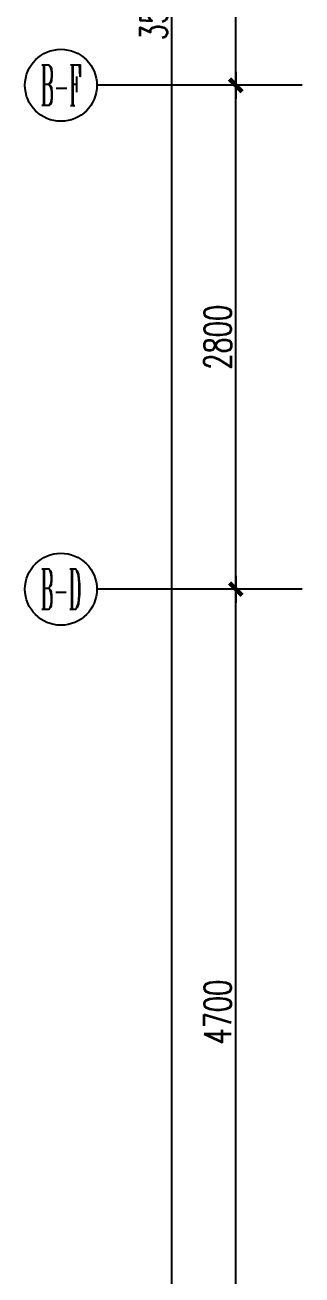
# Model space of a CAD drawing. Extents: x -41969 to 449372, y 65390 to 759577.
# Drawn here: x 317175 to 318715, y 721022 to 727967 of the extents above; entities that cross this region are included whole.
import ezdxf
from ezdxf.enums import TextEntityAlignment as Align

# ---------------------------------------------------------------- set-up
doc = ezdxf.new("R2010")
doc.units = 0
doc.header["$LTSCALE"] = 1000
doc.header["$MEASUREMENT"] = 0
doc.layers.add('标注', color=1, linetype='Continuous')
doc.styles.add('_TCH_AXIS', font='COMPLEX', dxfattribs={"bigfont": 'GBCBIG'})
doc.styles.add('DIM_FONT', font='SIMPLEX', dxfattribs={"width": 0.7, "bigfont": 'GBCBIG'})
doc.dimstyles.new('DIMN', dxfattribs={"dimtxt": 300, "dimasz": 1, "dimexe": 250, "dimexo": 0, "dimgap": 150, "dimtad": 1, "dimdec": 0, "dimzin": 0, "dimdsep": 46, "dimtxsty": 'DIM_FONT', "dimblk": '_DIMX', "dimcen": 0.09, "dimclrd": 1, "dimclrt": 7, "dimadec": 0, "dimazin": 0, "dimtfac": 1, "dimtdec": 0, "dimtix": 1, "dimtmove": 2, "dimatfit": 3, "dimldrblk": '_DIMX', "dimfxl": 0, "dimtolj": 1, "dimtzin": 0, "dimarcsym": 0})

# ---------------------------------------------------------------- blocks, each defined once
blk = doc.blocks.new('_DIMX')
blk.add_line((-150, 0), (150, 0))
at = {"const_width": 50}
blk.add_lwpolyline([(-70, -70), (70, 70)], dxfattribs=at)
blk = doc.blocks.new('*D77')
at = {"layer": 'Defpoints', "color": 0}
for p in [(84621, -2153543.9), (84989.2, -2153543.9), (84989.2, -2158243.9)]:
    blk.add_point(p, dxfattribs=at)
at = {"layer": '标注', "color": 0, "lineweight": -2}
for p, q in [((84989.2, -2153543.9), (84496, -2153543.9)), ((84989.2, -2158243.9), (84496, -2158243.9))]:
    blk.add_line(p, q, dxfattribs=at)
at = {"layer": '标注', "color": 1, "lineweight": -2}
blk.add_line((84621, -2158243.4), (84621, -2153544.4), dxfattribs=at)
at = {"layer": '标注', "color": 1, "lineweight": -2, "xscale": 0.5, "yscale": 0.5, "zscale": 0.5}
for p, rotation in [((84621, -2153543.9), 90), ((84621, -2158243.9), 270)]:
    blk.add_blockref('_DIMX', p, dxfattribs=dict(at, rotation=rotation))
at = {"layer": '标注', "color": 7, "insert": (84521, -2155893.9), "char_height": 150, "attachment_point": 5, "rotation": 90, "style": 'DIM_FONT'}
blk.add_mtext('\\A1;4700', dxfattribs=at)
blk = doc.blocks.new('*D78')
at = {"layer": 'Defpoints', "color": 0}
for p in [(84621, -2150743.9), (84989.2, -2150743.9), (84989.2, -2153543.9)]:
    blk.add_point(p, dxfattribs=at)
at = {"layer": '标注', "color": 0, "lineweight": -2}
for p, q in [((84989.2, -2150743.9), (84496, -2150743.9)), ((84989.2, -2153543.9), (84496, -2153543.9))]:
    blk.add_line(p, q, dxfattribs=at)
at = {"layer": '标注', "color": 1, "lineweight": -2}
blk.add_line((84621, -2153543.4), (84621, -2150744.4), dxfattribs=at)
at = {"layer": '标注', "color": 1, "lineweight": -2, "xscale": 0.5, "yscale": 0.5, "zscale": 0.5}
for p, rotation in [((84621, -2150743.9), 90), ((84621, -2153543.9), 270)]:
    blk.add_blockref('_DIMX', p, dxfattribs=dict(at, rotation=rotation))
at = {"layer": '标注', "color": 7, "insert": (84521, -2152143.9), "char_height": 150, "attachment_point": 5, "rotation": 90, "style": 'DIM_FONT'}
blk.add_mtext('\\A1;2800', dxfattribs=at)
blk = doc.blocks.new('*D79')
at = {"layer": 'Defpoints', "color": 0}
for p in [(84621, -2147743.9), (84989.2, -2147743.9), (84989.2, -2150743.9)]:
    blk.add_point(p, dxfattribs=at)
at = {"layer": '标注', "color": 0, "lineweight": -2}
for p, q in [((84989.2, -2147743.9), (84496, -2147743.9)), ((84989.2, -2150743.9), (84496, -2150743.9))]:
    blk.add_line(p, q, dxfattribs=at)
at = {"layer": '标注', "color": 1, "lineweight": -2}
blk.add_line((84621, -2150743.4), (84621, -2147744.4), dxfattribs=at)
at = {"layer": '标注', "color": 1, "lineweight": -2, "xscale": 0.5, "yscale": 0.5, "zscale": 0.5}
for p, rotation in [((84621, -2147743.9), 90), ((84621, -2150743.9), 270)]:
    blk.add_blockref('_DIMX', p, dxfattribs=dict(at, rotation=rotation))
at = {"layer": '标注', "color": 7, "insert": (84521, -2149243.9), "char_height": 150, "attachment_point": 5, "rotation": 90, "style": 'DIM_FONT'}
blk.add_mtext('\\A1;3000', dxfattribs=at)
blk = doc.blocks.new('*D85')
at = {"layer": 'Defpoints', "color": 0}
for p in [(84264.9, -2132693.9), (84989.2, -2132693.9), (84989.2, -2167843.9)]:
    blk.add_point(p, dxfattribs=at)
at = {"layer": '标注', "color": 0, "lineweight": -2}
for p, q in [((84989.2, -2132693.9), (84139.9, -2132693.9)), ((84989.2, -2167843.9), (84139.9, -2167843.9))]:
    blk.add_line(p, q, dxfattribs=at)
at = {"layer": '标注', "color": 1, "lineweight": -2}
blk.add_line((84264.9, -2167843.4), (84264.9, -2132694.4), dxfattribs=at)
at = {"layer": '标注', "color": 1, "lineweight": -2, "xscale": 0.5, "yscale": 0.5, "zscale": 0.5}
for p, rotation in [((84264.9, -2132693.9), 90), ((84264.9, -2167843.9), 270)]:
    blk.add_blockref('_DIMX', p, dxfattribs=dict(at, rotation=rotation))
at = {"layer": '标注', "color": 7, "insert": (84164.9, -2150268.9), "char_height": 150, "attachment_point": 5, "rotation": 90, "style": 'DIM_FONT'}
blk.add_mtext('\\A1;35150', dxfattribs=at)
blk = doc.blocks.new('A$C1C350876')
at = {"layer": '标注', "color": 1}
for p, q in [((-14865.3, 6335), (-16005.3, 6335)), ((-14865.3, 3535), (-16005.3, 3535))]:
    blk.add_line(p, q, dxfattribs=at)
for centre in [(-16205.3, 6335), (-16205.3, 3535)]:
    blk.add_circle(centre, 200, dxfattribs=at)
at = {"layer": '标注', "color": 0, "style": '_TCH_AXIS'}
for s, width, p, p2 in [('B-F', 0.328125, (-16318.5, 6221.9), (-16092.2, 6221.9)), ('B-D', 0.323077, (-16318.5, 3421.9), (-16092.2, 3421.9))]:
    blk.add_text(s, height=226.27, dxfattribs=dict(at, width=width)).set_placement(p, p2, align=Align.FIT)
at = {"layer": '标注', "color": 1}
for p1, p2, distance, picture, middle in [((-14865.3, -10765), (-14865.3, 24385), 724.2, '*D85', (-15689.5, 6810)), ((-14865.3, 6335), (-14865.3, 9335), 368.2, '*D79', (-15333.4, 7835)), ((-14865.3, 3535), (-14865.3, 6335), 368.2, '*D78', (-15333.4, 4935)), ((-14865.3, -1165), (-14865.3, 3535), 368.2, '*D77', (-15333.4, 1185))]:
    dim = blk.add_aligned_dim(p1=p1, p2=p2, distance=distance, dimstyle='DIMN', override={"dimscale": 0.5, "dimgap": 50}, dxfattribs=at)
    dim.commit()
    dim.dimension.update_dxf_attribs({"geometry": picture, "text_midpoint": middle, "insert": (-99854.4, 2157078.9)})

msp = doc.modelspace()

# ---------------------------------------------------------------- block references
at = {"layer": '标注'}
msp.add_blockref('A$C1C350876', (333580.5, 721297.2), dxfattribs=at)

doc.saveas('drawing.dxf')
